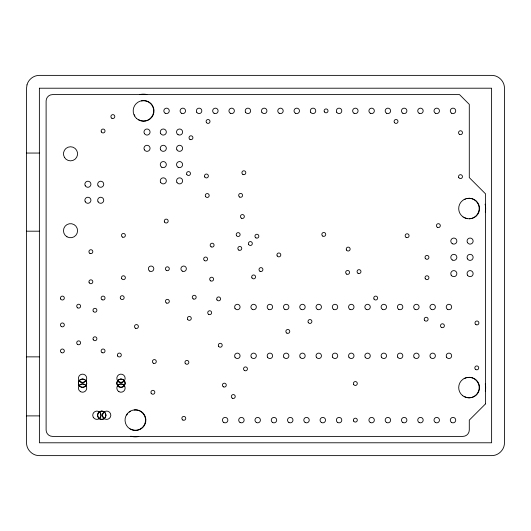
<?xml version="1.0" encoding="UTF-8"?>
<svg xmlns="http://www.w3.org/2000/svg" width="531" height="531" viewBox="0 0 531 531"><rect width="100%" height="100%" fill="white"/><g stroke="black" fill="none" stroke-linecap="round" stroke-linejoin="round"><path stroke-width="0.8" d="M78.966 385.977L80.493 384.451L82.57 383.893L84.655 384.451L86.181 385.977M86.181 380.375L84.655 381.902L82.57 382.459L80.493 381.902L78.966 380.375M117.378 385.977L118.898 384.451L120.982 383.893L123.066 384.451L124.586 385.977M124.586 380.375L123.066 381.902L120.982 382.459L118.898 381.902L117.378 380.375M104.58 411.631L103.054 413.158L102.496 415.242L103.054 417.32L104.58 418.846A4.168 4.168 0 0 0 110.826 415.242A4.168 4.168 0 0 0 104.58 411.631A4.168 4.168 0 0 0 104.58 418.846M98.978 418.846L100.498 417.32L101.063 415.242L100.498 413.158L98.978 411.631M26.55 153.054L39.367 153.054M26.55 231.191L39.367 231.191M26.55 356.865L39.367 356.865M26.55 415.892L39.367 415.892M485.261 383.906A16.713 16.713 0 0 1 485.281 391.135M139.66 94.591A16.713 16.713 0 0 1 146.895 94.525M138.764 436.475A16.713 16.713 0 0 1 130.818 436.23M485.082 204.156A16.713 16.713 0 0 1 485.281 212.095M467.014 198.534A10.255 10.255 0 0 1 479.48 207.389A10.255 10.255 0 0 1 469.291 218.785M467.014 218.533A10.255 10.255 0 0 1 464.16 217.411M464.16 199.656A10.255 10.255 0 0 1 465.521 198.999M141.498 100.883A10.255 10.255 0 0 1 153.904 112.413A10.255 10.255 0 0 1 138.644 119.754M134.887 116.004A10.255 10.255 0 0 1 134.23 114.643M467.784 377.428A10.255 10.255 0 0 1 479.36 389.488A10.255 10.255 0 0 1 464.16 396.451M464.16 378.689A10.255 10.255 0 0 1 466.258 377.773M134.124 409.978A10.255 10.255 0 0 1 145.7 422.039A10.255 10.255 0 0 1 130.507 429.002M126.75 414.996A10.255 10.255 0 0 1 127.599 413.749M129.252 412.096A10.255 10.255 0 0 1 130.507 411.246M39.374 88.219L39.394 442.794L491.626 442.781L491.606 88.206L39.374 88.219M26.988 84.874L26.55 88.192L26.55 442.808C26.424 449.677 32.491 455.744 39.367 455.625L491.633 455.625C498.509 455.744 504.576 449.677 504.45 442.808L504.45 88.192C504.576 81.323 498.509 75.256 491.633 75.375L39.367 75.375C33.699 75.336 28.395 79.391 26.988 84.874M78.966 381.092L78.409 383.176L78.966 385.254L80.493 386.78L82.57 387.338L84.655 386.78L86.181 385.254L86.739 383.176L86.181 381.092L84.655 379.565L82.57 379.008L80.493 379.565L78.966 381.092M98.169 413.158L97.611 415.242L98.169 417.32L99.695 418.846L101.779 419.404L103.857 418.846L105.384 417.32L105.941 415.242L105.384 413.158L103.857 411.631L101.779 411.074L99.695 411.631L98.169 413.158M117.378 381.092L116.813 383.176L117.378 385.254L118.898 386.78L120.982 387.338L123.066 386.78L124.586 385.254L125.15 383.176L124.586 381.092L123.066 379.565L120.982 379.008L118.898 379.565L117.378 381.092M485.566 403.845L469.291 420.121L469.291 429.991A6.405 6.405 0 0 1 462.879 436.396L52.523 436.396A6.405 6.405 0 0 1 46.111 429.991L46.111 101.009A6.405 6.405 0 0 1 52.523 94.604L459.521 94.604L469.291 104.368L469.291 177.606L485.566 193.888L485.566 403.845M129.703 428.723A10.255 10.255 0 0 0 145.527 420.658A10.255 10.255 0 0 0 130.639 410.987A10.255 10.255 0 0 0 129.703 428.723M136.573 118.499A10.255 10.255 0 0 0 153.459 113.003A10.255 10.255 0 0 0 140.257 101.129A10.255 10.255 0 0 0 136.573 118.499M463.098 216.953A10.255 10.255 0 0 0 479.168 209.393A10.255 10.255 0 0 0 464.585 199.258A10.255 10.255 0 0 0 463.098 216.953M462.733 395.721A10.255 10.255 0 0 0 479.121 388.878A10.255 10.255 0 0 0 464.997 378.112A10.255 10.255 0 0 0 462.733 395.721M386.548 422.484A2.721 2.721 0 0 0 390.63 420.121A2.721 2.721 0 0 0 386.548 417.764A2.721 2.721 0 0 0 386.548 422.484M214.02 113.236A2.721 2.721 0 0 0 218.108 110.879A2.721 2.721 0 0 0 214.02 108.516A2.721 2.721 0 0 0 214.02 113.236M441.453 327.415A1.951 1.951 0 0 0 444.387 325.722A1.951 1.951 0 0 0 441.453 324.029A1.951 1.951 0 0 0 441.453 327.415M348.927 357.19A2.721 2.721 0 0 0 353.646 357.19A2.721 2.721 0 0 0 351.29 353.108A2.721 2.721 0 0 0 348.927 357.19M467.466 275.158A3.047 3.047 0 0 0 472.736 275.158A3.047 3.047 0 0 0 470.101 270.591A3.047 3.047 0 0 0 467.466 275.158M211.152 246.849A1.951 1.951 0 0 0 214.079 245.156A1.951 1.951 0 0 0 211.152 243.463A1.951 1.951 0 0 0 211.152 246.849M165.194 113.236A2.721 2.721 0 0 0 169.276 110.879A2.721 2.721 0 0 0 165.194 108.516A2.721 2.721 0 0 0 165.194 113.236M206.367 122.435A1.951 1.951 0 0 0 209.752 122.435A1.951 1.951 0 0 0 208.059 119.502A1.951 1.951 0 0 0 206.367 122.435M402.823 422.484A2.721 2.721 0 0 0 406.905 420.121A2.721 2.721 0 0 0 402.823 417.764A2.721 2.721 0 0 0 402.823 422.484M205.55 196.49A1.951 1.951 0 0 0 208.935 196.49A1.951 1.951 0 0 0 207.243 193.556A1.951 1.951 0 0 0 205.55 196.49M346.643 274.109A1.951 1.951 0 0 0 349.577 272.416A1.951 1.951 0 0 0 346.643 270.724A1.951 1.951 0 0 0 346.643 274.109M279.127 113.236A2.721 2.721 0 0 0 283.209 110.879A2.721 2.721 0 0 0 279.127 108.516A2.721 2.721 0 0 0 279.127 113.236M117.663 355.996A1.951 1.951 0 0 0 121.048 355.996A1.951 1.951 0 0 0 119.356 353.062A1.951 1.951 0 0 0 117.663 355.996M80.493 381.902A4.168 4.168 0 0 0 86.739 378.291A4.168 4.168 0 0 0 80.493 374.687A4.168 4.168 0 0 0 80.493 381.902M160.661 149.835A3.047 3.047 0 0 0 165.938 149.835A3.047 3.047 0 0 0 163.302 145.268A3.047 3.047 0 0 0 160.661 149.835M160.661 133.56A3.047 3.047 0 0 0 165.938 133.56A3.047 3.047 0 0 0 163.302 128.993A3.047 3.047 0 0 0 160.661 133.56M267.551 357.19A2.721 2.721 0 0 0 272.264 357.19A2.721 2.721 0 0 0 269.907 353.108A2.721 2.721 0 0 0 267.551 357.19M431.305 309.361A2.721 2.721 0 0 0 435.393 307.004A2.721 2.721 0 0 0 431.305 304.648A2.721 2.721 0 0 0 431.305 309.361M308.252 322.47A1.951 1.951 0 0 0 311.637 322.47A1.951 1.951 0 0 0 309.945 319.536A1.951 1.951 0 0 0 308.252 322.47M181.469 113.236A2.721 2.721 0 0 0 185.551 110.879A2.721 2.721 0 0 0 181.469 108.516A2.721 2.721 0 0 0 181.469 113.236M166.389 303.002A1.951 1.951 0 0 0 169.323 301.309A1.951 1.951 0 0 0 166.389 299.617A1.951 1.951 0 0 0 166.389 303.002M402.823 113.236A2.721 2.721 0 0 0 406.905 110.879A2.721 2.721 0 0 0 402.823 108.516A2.721 2.721 0 0 0 402.823 113.236M178.051 134.675A3.047 3.047 0 0 0 182.618 132.04A3.047 3.047 0 0 0 178.051 129.398A3.047 3.047 0 0 0 178.051 134.675M234.994 357.19A2.721 2.721 0 0 0 239.713 357.19A2.721 2.721 0 0 0 237.357 353.108A2.721 2.721 0 0 0 234.994 357.19M187.649 319.377A1.951 1.951 0 0 0 191.034 319.377A1.951 1.951 0 0 0 189.341 316.443A1.951 1.951 0 0 0 187.649 319.377M120.51 298.621A1.951 1.951 0 0 0 123.896 298.621A1.951 1.951 0 0 0 122.203 295.687A1.951 1.951 0 0 0 120.51 298.621M415.03 309.361A2.721 2.721 0 0 0 419.112 307.004A2.721 2.721 0 0 0 415.03 304.648A2.721 2.721 0 0 0 415.03 309.361M286.833 333.11A1.951 1.951 0 0 0 289.767 331.417A1.951 1.951 0 0 0 286.833 329.724A1.951 1.951 0 0 0 286.833 333.11M164.537 222.044A1.951 1.951 0 0 0 167.922 222.044A1.951 1.951 0 0 0 166.23 219.111A1.951 1.951 0 0 0 164.537 222.044M459.521 134.383A1.951 1.951 0 0 0 462.455 132.69A1.951 1.951 0 0 0 459.521 130.998A1.951 1.951 0 0 0 459.521 134.383M196.749 112.24A2.721 2.721 0 0 0 201.468 112.24A2.721 2.721 0 0 0 199.105 108.151A2.721 2.721 0 0 0 196.749 112.24M475.796 369.569A1.951 1.951 0 0 0 478.73 367.877A1.951 1.951 0 0 0 475.796 366.184A1.951 1.951 0 0 0 475.796 369.569M144.386 133.56A3.047 3.047 0 0 0 149.662 133.56A3.047 3.047 0 0 0 147.021 128.993A3.047 3.047 0 0 0 144.386 133.56M241.419 218.201A1.951 1.951 0 0 0 244.353 216.509A1.951 1.951 0 0 0 241.419 214.816A1.951 1.951 0 0 0 241.419 218.201M252.271 309.361A2.721 2.721 0 0 0 256.354 307.004A2.721 2.721 0 0 0 252.271 304.648A2.721 2.721 0 0 0 252.271 309.361M394.354 122.435A1.951 1.951 0 0 0 397.739 122.435A1.951 1.951 0 0 0 396.046 119.502A1.951 1.951 0 0 0 394.354 122.435M451.191 275.158A3.047 3.047 0 0 0 456.461 275.158A3.047 3.047 0 0 0 453.826 270.591A3.047 3.047 0 0 0 451.191 275.158M234.994 308.365A2.721 2.721 0 0 0 239.713 308.365A2.721 2.721 0 0 0 237.357 304.283A2.721 2.721 0 0 0 234.994 308.365M239.634 197.047A1.951 1.951 0 0 0 242.567 195.355A1.951 1.951 0 0 0 239.634 193.662A1.951 1.951 0 0 0 239.634 197.047M151.189 393.272A1.951 1.951 0 0 0 154.574 393.272A1.951 1.951 0 0 0 152.882 390.338A1.951 1.951 0 0 0 151.189 393.272M236.474 235.552A1.951 1.951 0 0 0 239.859 235.552A1.951 1.951 0 0 0 238.167 232.624A1.951 1.951 0 0 0 236.474 235.552M430.309 357.19A2.721 2.721 0 0 0 435.028 357.19A2.721 2.721 0 0 0 432.665 353.108A2.721 2.721 0 0 0 430.309 357.19M381.484 357.19A2.721 2.721 0 0 0 386.196 357.19A2.721 2.721 0 0 0 383.84 353.108A2.721 2.721 0 0 0 381.484 357.19M397.759 357.19A2.721 2.721 0 0 0 402.471 357.19A2.721 2.721 0 0 0 400.115 353.108A2.721 2.721 0 0 0 397.759 357.19M414.034 357.19A2.721 2.721 0 0 0 418.753 357.19A2.721 2.721 0 0 0 416.39 353.108A2.721 2.721 0 0 0 414.034 357.19M248.681 244.506A1.951 1.951 0 0 0 252.066 244.506A1.951 1.951 0 0 0 250.373 241.572A1.951 1.951 0 0 0 248.681 244.506M406.135 237.41A1.951 1.951 0 0 0 409.069 235.718A1.951 1.951 0 0 0 406.135 234.025A1.951 1.951 0 0 0 406.135 237.41M77.685 307.88A1.951 1.951 0 0 0 80.619 306.188A1.951 1.951 0 0 0 77.685 304.495A1.951 1.951 0 0 0 77.685 307.88M89.181 282.751A1.951 1.951 0 0 0 92.567 282.751A1.951 1.951 0 0 0 90.874 279.824A1.951 1.951 0 0 0 89.181 282.751M261.849 112.24A2.721 2.721 0 0 0 266.569 112.24A2.721 2.721 0 0 0 264.212 108.151A2.721 2.721 0 0 0 261.849 112.24M176.942 182.385A3.047 3.047 0 0 0 182.213 182.385A3.047 3.047 0 0 0 179.578 177.819A3.047 3.047 0 0 0 176.942 182.385M102.098 299.743A1.951 1.951 0 0 0 105.032 298.05A1.951 1.951 0 0 0 102.098 296.358A1.951 1.951 0 0 0 102.098 299.743M66.999 236.813A7.049 7.049 0 0 0 77.572 230.706A7.049 7.049 0 0 0 66.999 224.6A7.049 7.049 0 0 0 66.999 236.813M93.25 311.239A1.951 1.951 0 0 0 96.635 311.239A1.951 1.951 0 0 0 94.943 308.305A1.951 1.951 0 0 0 93.25 311.239M452.306 243.722A3.047 3.047 0 0 0 456.872 241.087A3.047 3.047 0 0 0 452.306 238.452A3.047 3.047 0 0 0 452.306 243.722M336.72 112.24A2.721 2.721 0 0 0 341.44 112.24A2.721 2.721 0 0 0 339.083 108.151A2.721 2.721 0 0 0 336.72 112.24M353.666 384.477A1.951 1.951 0 0 0 357.051 384.477A1.951 1.951 0 0 0 355.358 381.55A1.951 1.951 0 0 0 353.666 384.477M259.978 271.261A1.951 1.951 0 0 0 262.911 269.569A1.951 1.951 0 0 0 259.978 267.876A1.951 1.951 0 0 0 259.978 271.261M467.466 242.607A3.047 3.047 0 0 0 472.736 242.607A3.047 3.047 0 0 0 470.101 238.041A3.047 3.047 0 0 0 467.466 242.607M451.649 422.484A2.721 2.721 0 0 0 455.737 420.121A2.721 2.721 0 0 0 451.649 417.764A2.721 2.721 0 0 0 451.649 422.484M61.41 326.598A1.951 1.951 0 0 0 64.344 324.906A1.951 1.951 0 0 0 61.41 323.213A1.951 1.951 0 0 0 61.41 326.598M61.41 352.644A1.951 1.951 0 0 0 64.344 350.951A1.951 1.951 0 0 0 61.41 349.259A1.951 1.951 0 0 0 61.41 352.644M300.101 357.19A2.721 2.721 0 0 0 304.821 357.19A2.721 2.721 0 0 0 302.458 353.108A2.721 2.721 0 0 0 300.101 357.19M245.574 112.24A2.721 2.721 0 0 0 250.293 112.24A2.721 2.721 0 0 0 247.937 108.151A2.721 2.721 0 0 0 245.574 112.24M268.547 309.361A2.721 2.721 0 0 0 272.629 307.004A2.721 2.721 0 0 0 268.547 304.648A2.721 2.721 0 0 0 268.547 309.361M149.729 271.115A2.721 2.721 0 0 0 153.817 268.752A2.721 2.721 0 0 0 149.729 266.396A2.721 2.721 0 0 0 149.729 271.115M398.754 309.361A2.721 2.721 0 0 0 402.837 307.004A2.721 2.721 0 0 0 398.754 304.648A2.721 2.721 0 0 0 398.754 309.361M283.826 357.19A2.721 2.721 0 0 0 288.539 357.19A2.721 2.721 0 0 0 286.182 353.108A2.721 2.721 0 0 0 283.826 357.19M365.202 357.19A2.721 2.721 0 0 0 369.921 357.19A2.721 2.721 0 0 0 367.565 353.108A2.721 2.721 0 0 0 365.202 357.19M284.822 309.361A2.721 2.721 0 0 0 288.904 307.004A2.721 2.721 0 0 0 284.822 304.648A2.721 2.721 0 0 0 284.822 309.361M353.666 421.096A1.951 1.951 0 0 0 357.051 421.096A1.951 1.951 0 0 0 355.358 418.169A1.951 1.951 0 0 0 353.666 421.096M232.306 398.217A1.951 1.951 0 0 0 235.24 396.524A1.951 1.951 0 0 0 232.306 394.832A1.951 1.951 0 0 0 232.306 398.217M435.374 113.236A2.721 2.721 0 0 0 439.462 110.879A2.721 2.721 0 0 0 435.374 108.516A2.721 2.721 0 0 0 435.374 113.236M475.962 324.647A1.951 1.951 0 0 0 478.896 322.954A1.951 1.951 0 0 0 475.962 321.262A1.951 1.951 0 0 0 475.962 324.647M374.01 299.026A1.951 1.951 0 0 0 377.395 299.026A1.951 1.951 0 0 0 375.702 296.099A1.951 1.951 0 0 0 374.01 299.026M451.649 113.236A2.721 2.721 0 0 0 455.737 110.879A2.721 2.721 0 0 0 451.649 108.516A2.721 2.721 0 0 0 451.649 113.236M218.573 346.232A1.951 1.951 0 0 0 221.958 346.232A1.951 1.951 0 0 0 220.265 343.298A1.951 1.951 0 0 0 218.573 346.232M425.278 258.338A1.951 1.951 0 0 0 428.663 258.338A1.951 1.951 0 0 0 426.97 255.404A1.951 1.951 0 0 0 425.278 258.338M176.942 149.835A3.047 3.047 0 0 0 182.213 149.835A3.047 3.047 0 0 0 179.578 145.268A3.047 3.047 0 0 0 176.942 149.835M452.306 259.998A3.047 3.047 0 0 0 456.872 257.362A3.047 3.047 0 0 0 452.306 254.727A3.047 3.047 0 0 0 452.306 259.998M193.244 298.933A1.951 1.951 0 0 0 196.178 297.241A1.951 1.951 0 0 0 193.244 295.548A1.951 1.951 0 0 0 193.244 298.933M447.58 309.361A2.721 2.721 0 0 0 451.669 307.004A2.721 2.721 0 0 0 447.58 304.648A2.721 2.721 0 0 0 447.58 309.361M419.098 113.236A2.721 2.721 0 0 0 423.187 110.879A2.721 2.721 0 0 0 419.098 108.516A2.721 2.721 0 0 0 419.098 113.236M121.732 278.682A1.951 1.951 0 0 0 125.117 278.682A1.951 1.951 0 0 0 123.424 275.755A1.951 1.951 0 0 0 121.732 278.682M182.83 420.028A1.951 1.951 0 0 0 185.757 418.335A1.951 1.951 0 0 0 182.83 416.643A1.951 1.951 0 0 0 182.83 420.028M349.929 309.361A2.721 2.721 0 0 0 354.011 307.004A2.721 2.721 0 0 0 349.929 304.648A2.721 2.721 0 0 0 349.929 309.361M111.868 118.267A1.951 1.951 0 0 0 114.796 116.574A1.951 1.951 0 0 0 111.868 114.882A1.951 1.951 0 0 0 111.868 118.267M366.204 309.361A2.721 2.721 0 0 0 370.286 307.004A2.721 2.721 0 0 0 366.204 304.648A2.721 2.721 0 0 0 366.204 309.361M382.479 309.361A2.721 2.721 0 0 0 386.561 307.004A2.721 2.721 0 0 0 382.479 304.648A2.721 2.721 0 0 0 382.479 309.361M80.493 391.666A4.168 4.168 0 0 0 86.739 388.055A4.168 4.168 0 0 0 80.493 384.451A4.168 4.168 0 0 0 80.493 391.666M93.29 417.32A4.168 4.168 0 0 0 100.498 417.32A4.168 4.168 0 0 0 96.894 411.074A4.168 4.168 0 0 0 93.29 417.32M166.389 270.445A1.951 1.951 0 0 0 169.323 268.752A1.951 1.951 0 0 0 166.389 267.06A1.951 1.951 0 0 0 166.389 270.445M346.497 250.041A1.951 1.951 0 0 0 349.883 250.041A1.951 1.951 0 0 0 348.19 247.107A1.951 1.951 0 0 0 346.497 250.041M332.652 357.19A2.721 2.721 0 0 0 337.371 357.19A2.721 2.721 0 0 0 335.015 353.108A2.721 2.721 0 0 0 332.652 357.19M316.376 357.19A2.721 2.721 0 0 0 321.096 357.19A2.721 2.721 0 0 0 318.733 353.108A2.721 2.721 0 0 0 316.376 357.19M446.584 357.19A2.721 2.721 0 0 0 451.304 357.19A2.721 2.721 0 0 0 448.941 353.108A2.721 2.721 0 0 0 446.584 357.19M223.783 422.484A2.721 2.721 0 0 0 227.872 420.121A2.721 2.721 0 0 0 223.783 417.764A2.721 2.721 0 0 0 223.783 422.484M160.661 182.385A3.047 3.047 0 0 0 165.938 182.385A3.047 3.047 0 0 0 163.302 177.819A3.047 3.047 0 0 0 160.661 182.385M238.817 250.101A1.951 1.951 0 0 0 241.751 248.408A1.951 1.951 0 0 0 238.817 246.716A1.951 1.951 0 0 0 238.817 250.101M118.898 391.666A4.168 4.168 0 0 0 125.15 388.055A4.168 4.168 0 0 0 118.898 384.451A4.168 4.168 0 0 0 118.898 391.666M386.548 113.236A2.721 2.721 0 0 0 390.63 110.879A2.721 2.721 0 0 0 386.548 108.516A2.721 2.721 0 0 0 386.548 113.236M251.94 277.872A1.951 1.951 0 0 0 255.325 277.872A1.951 1.951 0 0 0 253.632 274.939A1.951 1.951 0 0 0 251.94 277.872M242.886 174.42A1.951 1.951 0 0 0 245.82 172.728A1.951 1.951 0 0 0 242.886 171.035A1.951 1.951 0 0 0 242.886 174.42M425.278 278.682A1.951 1.951 0 0 0 428.663 278.682A1.951 1.951 0 0 0 426.97 275.755A1.951 1.951 0 0 0 425.278 278.682M178.051 167.225A3.047 3.047 0 0 0 182.618 164.59A3.047 3.047 0 0 0 178.051 161.955A3.047 3.047 0 0 0 178.051 167.225M101.388 131.967A1.951 1.951 0 0 0 104.773 131.967A1.951 1.951 0 0 0 103.08 129.04A1.951 1.951 0 0 0 101.388 131.967M288.891 422.484A2.721 2.721 0 0 0 292.973 420.121A2.721 2.721 0 0 0 288.891 417.764A2.721 2.721 0 0 0 288.891 422.484M161.776 167.225A3.047 3.047 0 0 0 166.342 164.59A3.047 3.047 0 0 0 161.776 161.955A3.047 3.047 0 0 0 161.776 167.225M186.832 174.52A1.951 1.951 0 0 0 190.217 174.52A1.951 1.951 0 0 0 188.525 171.586A1.951 1.951 0 0 0 186.832 174.52M272.615 422.484A2.721 2.721 0 0 0 276.697 420.121A2.721 2.721 0 0 0 272.615 417.764A2.721 2.721 0 0 0 272.615 422.484M240.065 422.484A2.721 2.721 0 0 0 244.147 420.121A2.721 2.721 0 0 0 240.065 417.764A2.721 2.721 0 0 0 240.065 422.484M333.647 309.361A2.721 2.721 0 0 0 337.736 307.004A2.721 2.721 0 0 0 333.647 304.648A2.721 2.721 0 0 0 333.647 309.361M310.681 112.24A2.721 2.721 0 0 0 315.394 112.24A2.721 2.721 0 0 0 313.038 108.151A2.721 2.721 0 0 0 310.681 112.24M324.368 111.855A1.951 1.951 0 0 0 327.753 111.855A1.951 1.951 0 0 0 326.061 108.921A1.951 1.951 0 0 0 324.368 111.855M370.273 113.236A2.721 2.721 0 0 0 374.355 110.879A2.721 2.721 0 0 0 370.273 108.516A2.721 2.721 0 0 0 370.273 113.236M301.097 309.361A2.721 2.721 0 0 0 305.186 307.004A2.721 2.721 0 0 0 301.097 304.648A2.721 2.721 0 0 0 301.097 309.361M317.372 309.361A2.721 2.721 0 0 0 321.461 307.004A2.721 2.721 0 0 0 317.372 304.648A2.721 2.721 0 0 0 317.372 309.361M230.295 113.236A2.721 2.721 0 0 0 234.383 110.879A2.721 2.721 0 0 0 230.295 108.516A2.721 2.721 0 0 0 230.295 113.236M98.069 185.77A3.047 3.047 0 0 0 103.346 185.77A3.047 3.047 0 0 0 100.704 181.204A3.047 3.047 0 0 0 98.069 185.77M370.273 422.484A2.721 2.721 0 0 0 374.355 420.121A2.721 2.721 0 0 0 370.273 417.764A2.721 2.721 0 0 0 370.273 422.484M85.259 185.77A3.047 3.047 0 0 0 90.529 185.77A3.047 3.047 0 0 0 87.894 181.204A3.047 3.047 0 0 0 85.259 185.77M78.966 385.254A4.168 4.168 0 0 0 86.181 385.254A4.168 4.168 0 0 0 82.57 379.008A4.168 4.168 0 0 0 78.966 385.254M223.359 386.82A1.951 1.951 0 0 0 226.286 385.128A1.951 1.951 0 0 0 223.359 383.435A1.951 1.951 0 0 0 223.359 386.82M118.898 386.78A4.168 4.168 0 0 0 125.15 383.176A4.168 4.168 0 0 0 118.898 379.565A4.168 4.168 0 0 0 118.898 386.78M99.695 418.846A4.168 4.168 0 0 0 105.941 415.242A4.168 4.168 0 0 0 99.695 411.631A4.168 4.168 0 0 0 99.695 418.846M216.947 299.842A1.951 1.951 0 0 0 220.332 299.842A1.951 1.951 0 0 0 218.639 296.909A1.951 1.951 0 0 0 216.947 299.842M337.716 422.484A2.721 2.721 0 0 0 341.805 420.121A2.721 2.721 0 0 0 337.716 417.764A2.721 2.721 0 0 0 337.716 422.484M189.992 139.427A1.951 1.951 0 0 0 192.926 137.735A1.951 1.951 0 0 0 189.992 136.042A1.951 1.951 0 0 0 189.992 139.427M277.169 255.896A1.951 1.951 0 0 0 280.554 255.896A1.951 1.951 0 0 0 278.861 252.968A1.951 1.951 0 0 0 277.169 255.896M135.465 328.224A1.951 1.951 0 0 0 138.399 326.532A1.951 1.951 0 0 0 135.465 324.839A1.951 1.951 0 0 0 135.465 328.224M353.998 113.236A2.721 2.721 0 0 0 358.08 110.879A2.721 2.721 0 0 0 353.998 108.516A2.721 2.721 0 0 0 353.998 113.236M185.206 363.317A1.951 1.951 0 0 0 188.591 363.317A1.951 1.951 0 0 0 186.899 360.39A1.951 1.951 0 0 0 185.206 363.317M60.693 299.026A1.951 1.951 0 0 0 64.078 299.026A1.951 1.951 0 0 0 62.386 296.099A1.951 1.951 0 0 0 60.693 299.026M244.519 370.545A1.951 1.951 0 0 0 247.446 368.853A1.951 1.951 0 0 0 244.519 367.16A1.951 1.951 0 0 0 244.519 370.545M208.71 314.392A1.951 1.951 0 0 0 211.643 312.699A1.951 1.951 0 0 0 208.71 311.007A1.951 1.951 0 0 0 208.71 314.392M89.892 253.36A1.951 1.951 0 0 0 92.825 251.667A1.951 1.951 0 0 0 89.892 249.975A1.951 1.951 0 0 0 89.892 253.36M153.373 363.224A1.951 1.951 0 0 0 156.3 361.531A1.951 1.951 0 0 0 153.373 359.839A1.951 1.951 0 0 0 153.373 363.224M77.685 344.506A1.951 1.951 0 0 0 80.619 342.814A1.951 1.951 0 0 0 77.685 341.121A1.951 1.951 0 0 0 77.685 344.506M102.098 352.644A1.951 1.951 0 0 0 105.032 350.951A1.951 1.951 0 0 0 102.098 349.259A1.951 1.951 0 0 0 102.098 352.644M93.25 339.721A1.951 1.951 0 0 0 96.635 339.721A1.951 1.951 0 0 0 94.943 336.787A1.951 1.951 0 0 0 93.25 339.721M204.641 260.681A1.951 1.951 0 0 0 207.575 258.989A1.951 1.951 0 0 0 204.641 257.296A1.951 1.951 0 0 0 204.641 260.681M204.74 176.956A1.951 1.951 0 0 0 208.125 176.956A1.951 1.951 0 0 0 206.433 174.029A1.951 1.951 0 0 0 204.74 176.956M122.449 237.085A1.951 1.951 0 0 0 125.376 235.392A1.951 1.951 0 0 0 122.449 233.7A1.951 1.951 0 0 0 122.449 237.085M255.909 237.895A1.951 1.951 0 0 0 258.843 236.202A1.951 1.951 0 0 0 255.909 234.51A1.951 1.951 0 0 0 255.909 237.895M424.461 320.186A1.951 1.951 0 0 0 427.847 320.186A1.951 1.951 0 0 0 426.154 317.259A1.951 1.951 0 0 0 424.461 320.186M358.047 273.292A1.951 1.951 0 0 0 360.974 271.6A1.951 1.951 0 0 0 358.047 269.907A1.951 1.951 0 0 0 358.047 273.292M322.802 236.109A1.951 1.951 0 0 0 325.735 234.417A1.951 1.951 0 0 0 322.802 232.724A1.951 1.951 0 0 0 322.802 236.109M458.804 177.613A1.951 1.951 0 0 0 462.189 177.613A1.951 1.951 0 0 0 460.496 174.679A1.951 1.951 0 0 0 458.804 177.613M437.385 227.314A1.951 1.951 0 0 0 440.318 225.622A1.951 1.951 0 0 0 437.385 223.929A1.951 1.951 0 0 0 437.385 227.314M210.661 280.866A1.951 1.951 0 0 0 213.595 279.173A1.951 1.951 0 0 0 210.661 277.481A1.951 1.951 0 0 0 210.661 280.866M419.098 422.484A2.721 2.721 0 0 0 423.187 420.121A2.721 2.721 0 0 0 419.098 417.764A2.721 2.721 0 0 0 419.098 422.484M435.374 422.484A2.721 2.721 0 0 0 439.462 420.121A2.721 2.721 0 0 0 435.374 417.764A2.721 2.721 0 0 0 435.374 422.484M467.466 258.882A3.047 3.047 0 0 0 472.736 258.882A3.047 3.047 0 0 0 470.101 254.316A3.047 3.047 0 0 0 467.466 258.882M144.386 149.835A3.047 3.047 0 0 0 149.662 149.835A3.047 3.047 0 0 0 147.021 145.268A3.047 3.047 0 0 0 144.386 149.835M295.402 113.236A2.721 2.721 0 0 0 299.484 110.879A2.721 2.721 0 0 0 295.402 108.516A2.721 2.721 0 0 0 295.402 113.236M256.34 422.484A2.721 2.721 0 0 0 260.422 420.121A2.721 2.721 0 0 0 256.34 417.764A2.721 2.721 0 0 0 256.34 422.484M305.166 422.484A2.721 2.721 0 0 0 309.254 420.121A2.721 2.721 0 0 0 305.166 417.764A2.721 2.721 0 0 0 305.166 422.484M321.441 422.484A2.721 2.721 0 0 0 325.53 420.121A2.721 2.721 0 0 0 321.441 417.764A2.721 2.721 0 0 0 321.441 422.484M118.898 381.902A4.168 4.168 0 0 0 125.15 378.291A4.168 4.168 0 0 0 118.898 374.687A4.168 4.168 0 0 0 118.898 381.902M98.069 201.787A3.047 3.047 0 0 0 103.346 201.787A3.047 3.047 0 0 0 100.704 197.227A3.047 3.047 0 0 0 98.069 201.787M85.259 201.787A3.047 3.047 0 0 0 90.529 201.787A3.047 3.047 0 0 0 87.894 197.227A3.047 3.047 0 0 0 85.259 201.787M64.424 157.335A7.049 7.049 0 0 0 76.63 157.335A7.049 7.049 0 0 0 70.523 146.762A7.049 7.049 0 0 0 64.424 157.335M182.286 271.115A2.721 2.721 0 0 0 186.368 268.752A2.721 2.721 0 0 0 182.286 266.396A2.721 2.721 0 0 0 182.286 271.115M251.276 357.19A2.721 2.721 0 0 0 255.988 357.19A2.721 2.721 0 0 0 253.632 353.108A2.721 2.721 0 0 0 251.276 357.19"/></g></svg>
